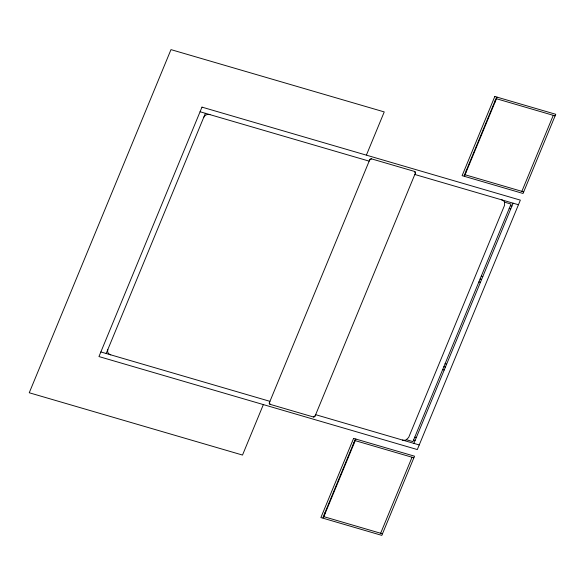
<?xml version="1.0" encoding="UTF-8"?>
<svg xmlns="http://www.w3.org/2000/svg" width="585" height="585" viewBox="0 0 585 585"><rect width="100%" height="100%" fill="white"/><g stroke="black" fill="none" stroke-linecap="round" stroke-linejoin="round"><path stroke-width="0.88" d="M269.488 402.436L270.08 404.33L313.341 416.966A1.294 1.111 -3.5 0 0 314.993 416.271L415.401 173.065L414.524 171.997L414.728 171.493L371.468 158.857A1.294 1.111 -3.5 0 0 369.815 159.559L269.297 402.919A1.294 1.111 -3.5 0 0 270.08 404.33M369.596 160.085L371.468 158.857M110.762 354.839A4.855 4.175 -3.5 0 1 107.625 351.702L107.83 349.545M106.192 353.508L205.401 113.307M263.411 404.469L242.512 455.057L29.25 392.762L170.981 49.623L384.243 111.918L366.481 154.915M313.341 416.966L315.198 415.789M415.335 173.328L415.511 172.904A1.294 1.111 -3.5 0 0 414.728 171.493M413.902 443.386L513.111 203.185M380.645 533.257L412.045 457.243M521.871 191.346L553.271 115.333M203.77 117.263L205.196 115.464A4.855 4.175 -3.5 0 1 209.971 114.645M496.446 98.733L555.099 115.867M495.122 100.708L495.575 100.847M494.464 102.295L494.925 102.426M466.121 170.922L466.574 171.054M465.463 172.509L465.923 172.641M465.053 174.754L523.699 191.88M200.07 111.75L369.157 161.138M414.86 174.491L518.442 204.743M504.519 202.154L511.041 204.063L412.922 441.624L406.399 439.715M510.391 205.649L511.912 206.088M509.191 208.552L510.712 208.999M481.279 276.12L482.808 276.566M480.08 279.023L481.609 279.469M478.881 281.926L480.409 282.372M445.083 363.753L446.611 364.199M443.883 366.656L445.412 367.102M442.684 369.559L444.212 370.005M414.78 437.134L416.301 437.58M413.58 440.037L415.101 440.483M100.861 351.951L269.948 401.339M315.651 414.685L419.233 444.944M355.227 440.644L413.873 457.777M353.896 442.626L354.356 442.757M353.245 444.205L353.698 444.337M324.894 512.833L325.355 512.965M324.244 514.42L324.697 514.551M323.827 516.665L382.473 533.791M501.689 199.851A4.855 4.175 -3.5 0 1 504.438 201.957L504.621 205.145L408.681 437.426L406.187 439.832A4.855 4.175 -3.5 0 1 402.48 440.052M201.979 107.128L98.953 356.565L417.324 449.565L520.35 200.129L201.979 107.128M353.596 438.392L320.887 517.579L322.715 518.113L355.424 438.925L353.596 438.392M494.815 96.481L462.113 175.668L463.942 176.202L496.643 97.015L494.815 96.481M355.877 439.064L323.176 518.244L381.822 535.377L414.531 456.19L355.877 439.064M497.104 97.147L464.395 176.334L523.041 193.467L555.75 114.28L497.104 97.147"/></g></svg>
